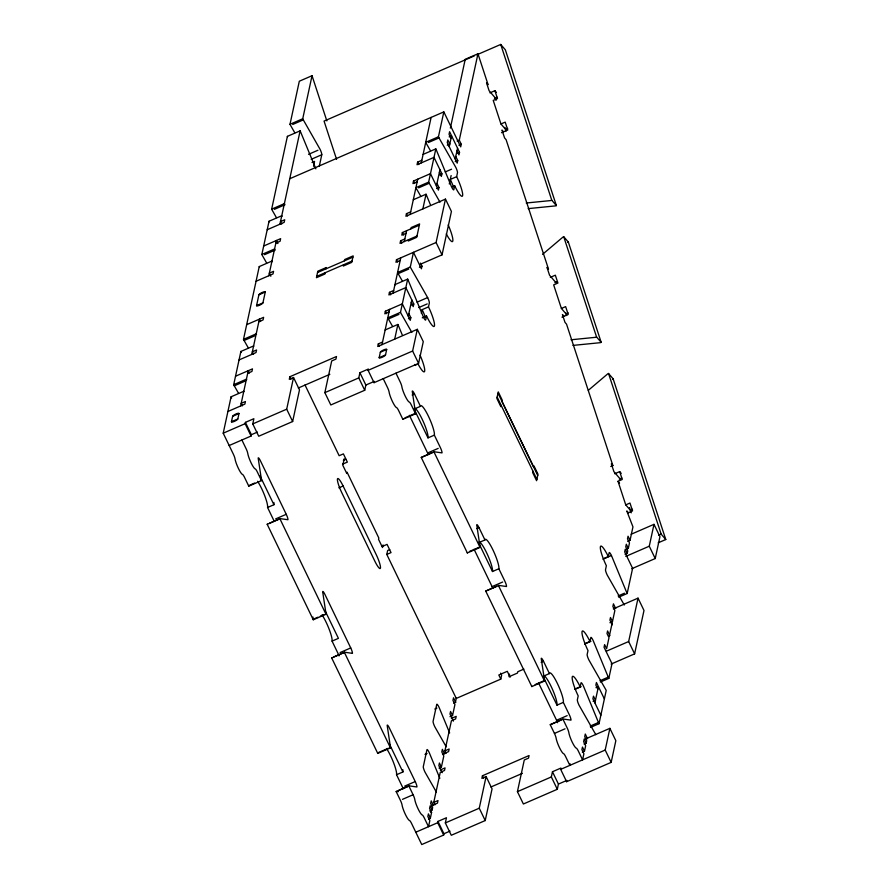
<?xml version="1.0" encoding="UTF-8"?>
<svg xmlns="http://www.w3.org/2000/svg" width="889" height="889" viewBox="0 0 889 889"><rect width="100%" height="100%" fill="white"/><g stroke="black" fill="none" stroke-linecap="round" stroke-linejoin="round"><path stroke-width="1.33" d="M452.557 186.712L454.679 185.79A16.413 2.789 66.5 0 0 462.613 195.636A16.413 2.789 66.5 0 0 456.657 176.678L457.513 172.466A4.689 0.8 66.5 0 0 455.79 167.354L439.022 137.917A4.712 0.8 66.5 0 1 438.444 136.795L443.833 111.892L289.758 178.733M269.489 523.21L280.091 518.62L287.947 519.721A4.689 0.8 66.5 0 0 286.247 514.309L260.444 460.824A4.689 0.8 66.5 0 0 258.166 458.013L261.499 480.082A4.678 0.8 66.5 0 1 261.499 480.627L248.776 486.15L244.586 477.471A4.689 0.8 66.5 0 0 242.53 474.459A9.379 1.6 66.5 0 1 238.419 468.436A9.379 1.6 66.5 0 1 235.04 458.946A4.689 0.8 66.5 0 0 233.363 454.201L223.217 433.187L231.084 396.794L243.808 391.271A4.701 0.8 66.5 0 1 243.953 391.571M238.474 393.182L234.285 385.826A4.689 0.8 66.5 0 1 233.696 384.704L240.886 351.455L253.609 345.932A4.701 0.8 66.5 0 1 253.754 346.232M248.275 347.843L244.086 340.487A4.689 0.8 66.5 0 1 243.497 339.365L259.244 266.578L271.956 261.055A4.689 0.8 66.5 0 1 272.245 261.666M266.622 262.966L262.433 255.61A4.712 0.8 66.5 0 1 261.855 254.487L269.045 221.239L281.769 215.727A4.689 0.8 66.5 0 1 282.046 216.327M276.423 217.638L272.234 210.271A4.712 0.8 66.5 0 1 271.656 209.148L287.391 136.361L300.115 130.85A4.689 0.8 66.5 0 1 300.671 132.083L315.851 168.854M294.781 132.761L290.581 125.405A4.712 0.8 66.5 0 1 290.003 124.282L299.315 81.221L312.039 75.709L326.852 120.915M231.451 421.742L232.629 416.319A3.523 0.8 -25.8 0 1 236.018 413.963A3.523 0.8 -25.8 0 1 238.985 413.563L237.819 418.986A3.523 0.8 -25.8 0 1 234.429 421.342A3.523 0.8 -25.8 0 1 231.451 421.742L237.819 418.986M256.554 305.638L258.91 294.781A3.523 0.8 -25.8 0 1 262.299 292.425A3.523 0.8 -25.8 0 1 265.266 292.025L262.922 302.882A3.523 0.8 -25.8 0 1 259.532 305.238A3.523 0.8 -25.8 0 1 256.554 305.638L262.922 302.882M240.63 405.962L248.253 370.702L249.387 373.047M251.776 354.422L259.399 319.151L260.533 321.507M268.789 275.746L276.412 240.486L277.901 243.575M279.924 224.206L300.115 130.85M319.251 166.454L321.785 154.73A4.689 0.8 66.5 0 0 320.073 149.319L303.305 119.882A4.712 0.8 66.5 0 1 302.727 118.759L312.039 75.709M229.173 445.522L251.087 436.021L245.131 423.675L245.408 422.375L253.887 418.697L252.765 423.909L258.721 436.243L292.648 421.53L299.493 389.849L293.537 377.503L289.292 379.347L289.858 376.736L336.509 356.5L335.942 359.112L331.697 360.945L324.852 392.638L330.808 404.973L364.734 390.26L365.857 385.048L359.901 372.713L368.379 369.035L368.102 370.335L374.058 382.67L418.575 363.357L423.275 341.654L417.319 329.319L377.736 346.488L378.303 343.876L382.537 342.043M251.087 436.021L251.365 434.721L245.408 422.375M313.528 166.265L314.573 161.398L312.028 162.509M292.648 421.53L286.691 409.184L293.537 377.503M325.185 272.723L324.907 274.023L316.428 277.701L317.829 271.189L326.319 267.511L326.03 268.811M343.565 264.744L343.276 266.055L351.766 262.366L353.166 255.865L344.688 259.544L344.41 260.844M364.734 390.26L358.778 377.914L359.901 372.713M344.21 458.746L342.798 465.258L346.766 473.481L347.054 472.181L378.814 538.001L378.536 539.301L382.503 547.524L383.07 544.924M408.84 313.595L410.829 317.706L410.262 320.318L402.328 303.86L385.359 311.217L384.804 313.828L389.038 311.983M393.683 290.503L389.449 292.337L388.882 294.948L405.84 287.58L413.785 304.038L413.218 306.638L411.24 302.527M410.696 211.826L406.451 213.671L405.895 216.271L445.467 199.103L436.088 242.508L396.505 259.677L395.938 262.277L400.183 260.444M404.828 238.952L400.583 240.797L400.028 243.397L416.985 236.041M419.33 225.195L402.373 232.551L401.806 235.152L406.051 233.318M436.999 183.39L438.977 187.501L438.421 190.102L430.476 173.644L413.518 181.012L412.952 183.612L417.197 181.767M421.842 160.287L417.597 162.131L417.03 164.732L433.999 157.375L441.933 173.833L441.377 176.433L439.388 172.322M379.159 357.667L380.336 352.244A3.523 0.8 -25.8 0 1 383.726 349.888A3.523 0.8 -25.8 0 1 386.693 349.477L385.526 354.911A3.523 0.8 -25.8 0 1 382.137 357.267A3.523 0.8 -25.8 0 1 379.159 357.667L385.526 354.911M381.981 344.643L389.604 309.383M393.127 293.103L400.75 257.832M404.262 241.564L406.606 230.707M410.129 214.438L417.752 179.167M421.275 162.887L431.109 117.415M374.058 382.67L374.336 381.37L365.857 385.048M408.507 239.719L408.229 241.019L416.708 237.341L419.619 223.895L411.129 227.573L410.851 228.873M394.705 339.131L397.872 324.441L385.159 329.952A4.689 0.8 66.5 0 1 385.304 330.252M411.851 332.397L401.072 313.473A4.701 0.8 66.5 0 1 400.495 312.35L407.673 279.102L394.96 284.613A4.689 0.8 66.5 0 1 395.105 284.924M422.286 317.851L426.531 316.006A16.413 2.789 66.5 0 0 434.465 325.852A16.413 2.789 66.5 0 0 428.498 306.894L429.343 302.982A4.689 0.8 66.5 0 0 427.642 297.571L410.874 268.134A4.689 0.8 66.5 0 1 410.296 267.011L413.463 252.32L421.408 268.778L421.975 266.167L420.486 263.088M422.853 208.915L426.031 194.224L413.307 199.747M439.999 202.181L429.22 183.256A4.712 0.8 66.5 0 1 428.642 182.134L435.832 148.885L423.108 154.408M408.284 316.206L411.796 299.926M436.432 185.99L439.955 169.71M450.356 128.116L465.236 59.285L477.96 53.773L488.083 84.688L486.55 82.899L489.117 90.756L495.273 97.901L496.073 100.357M449.245 146.685L451.59 135.828L449.167 136.884M418.575 363.357L412.618 351.022L417.319 329.319M421.353 313.295L422.142 309.65L428.498 306.894M449.301 184.001L451.134 175.533M455.201 159.031L457.546 148.174M443.833 111.892L460.702 146.863L461.269 144.262L459.28 140.14L477.96 53.773M455.768 156.42L457.746 160.531L457.19 163.143L447.256 142.573L447.823 139.962L449.812 144.085L447.267 145.185M451.023 138.44L449.045 134.328L449.601 131.716L459.535 152.286L458.968 154.897L456.979 150.774M426.531 316.006L425.687 319.918A4.689 0.8 66.5 0 1 423.42 317.106L408.229 280.335A4.689 0.8 66.5 0 0 407.673 279.102M454.679 185.79L453.834 189.701A4.689 0.8 66.5 0 1 451.568 186.89L436.388 150.119A4.723 0.8 66.5 0 0 435.832 148.885M419.775 264.511L442.044 254.854L451.423 211.449L445.467 199.103M500.651 673.14L501.64 675.196L500.796 679.107L456.279 698.421L386.793 554.436L387.637 550.535L389.749 549.613M501.118 405.34L500.84 406.651L496.862 398.416L498.273 391.905L502.241 400.139L501.963 401.439L533.733 467.258L534.011 465.958L537.978 474.181L536.578 480.693L532.6 472.47L532.889 471.159M428.776 819.447A3.523 0.8 -25.8 0 0 430.387 818.013L431.565 812.579L429.576 808.468L430.143 805.867L432.121 809.979L429.765 811.001M432.121 809.979L432.643 807.59L430.654 803.478L431.221 800.878L433.488 805.578M434.954 804.856L433.765 802.389L440.266 772.33L444.511 770.485L445.067 767.885L440.222 769.985M439.033 768.14L441.389 767.118L443.789 756.05L441.8 751.938L442.366 749.338L444.633 754.039M446.1 753.305L444.911 750.838L451.412 720.79L455.646 718.945L456.213 716.345L451.368 718.445M449.99 716.678L452.534 715.578L454.935 704.51L452.946 700.399L453.512 697.787L455.779 702.488M456.368 697.832L455.49 701.91A3.523 0.8 -25.8 0 1 453.879 703.343M398.316 791.666L396.35 791.388A4.689 0.8 66.5 0 0 396.183 791.588L400.372 800.267A4.689 0.8 66.5 0 1 402.061 805.012A9.379 1.6 66.5 0 0 405.428 814.502A9.379 1.6 66.5 0 0 409.54 820.525A4.689 0.8 66.5 0 1 411.607 823.536L421.742 844.55L443.655 835.049L437.699 822.703L437.977 821.403L446.467 817.724L445.333 822.936L451.29 835.271L485.216 820.558L492.062 788.876L486.105 776.53L481.871 778.375L482.438 775.764L529.077 755.528L528.511 758.139L524.277 759.973L517.42 791.666L523.377 804L557.303 789.288L558.425 784.076L552.469 771.741L560.948 768.052L560.67 769.363L566.626 781.698L611.154 762.384L615.844 740.681L609.887 728.347L585.151 739.07M443.655 835.049L443.933 833.749L437.977 821.403M485.216 820.558L479.26 808.212L486.105 776.53M509.564 674.118L508.997 676.729L517.476 673.051L517.765 671.751L523.888 669.084M557.303 789.288L551.347 776.942L552.469 771.741M575.083 689.019L580.173 686.808L581.017 682.896A4.689 0.8 66.5 0 1 583.284 685.708L598.464 722.479A4.689 0.8 66.5 0 0 599.019 723.713L590.54 727.391M584.884 643.68L589.974 641.469L590.818 637.569A4.689 0.8 66.5 0 1 593.085 640.38L608.265 677.151A4.689 0.8 66.5 0 0 608.821 678.374L600.342 682.052M604.076 558.436L608.32 556.592L609.165 552.691A4.689 0.8 66.5 0 1 611.432 555.503L626.612 592.274A4.712 0.8 66.5 0 0 627.167 593.508L618.688 597.186M570.182 763.851L569.86 765.373L565.671 756.695A4.689 0.8 66.5 0 0 563.615 753.683A9.379 1.6 66.5 0 1 559.492 747.671A9.379 1.6 66.5 0 1 556.125 738.17A4.689 0.8 66.5 0 0 554.436 733.425L550.258 724.746A4.689 0.8 66.5 0 1 550.413 724.546L561.015 719.957M566.626 781.698L566.904 780.398L558.425 784.076M582.362 752.138L584.473 751.216L585.651 745.793L583.64 741.637L584.206 739.026L586.195 743.148L584.073 744.06M586.195 743.148L586.707 740.759L584.729 736.648L585.284 734.036L587.551 738.737M594.897 702.888L598.419 686.608L595.997 687.664M609.276 636.368L612.188 622.911M609.921 622.722L612.465 621.611L614.866 610.543L612.877 606.431L613.443 603.831L615.71 608.532M626.189 549.28L628.312 548.369L629.479 542.935L627.49 538.823L628.056 536.223L630.045 540.334L627.69 541.357M630.045 540.334L632.957 526.877L626.778 510.942L628.534 512.986M599.019 723.713L606.209 690.464A4.701 0.8 66.5 0 0 605.631 689.342L588.862 659.905A4.689 0.8 66.5 0 1 587.151 654.493L587.996 650.581A16.413 2.789 66.5 0 1 582.039 631.635A16.413 2.789 66.5 0 1 589.974 641.469M608.821 678.374L611.999 663.683L604.053 647.236L604.62 644.625L606.609 648.737L608.998 637.669L607.009 633.557L607.576 630.957L609.843 635.657M627.167 593.508L632.612 568.36L624.667 551.902L625.234 549.302L627.212 553.414L625.089 554.336M611.154 762.384L605.198 750.049L609.887 728.347M611.11 664.072L634.613 653.871L628.656 641.536L638.035 598.13L613.31 608.865M631.723 568.738L655.226 558.548L649.27 546.213L653.993 524.332L631.146 534.256M634.613 653.871L643.992 610.476L638.035 598.13M655.226 558.548L659.949 536.678L653.993 524.332M627.212 553.414L627.745 550.969L625.756 546.857L626.323 544.246L628.312 548.369M542.546 254.365L562.826 237.196A4.712 4.101 -41 0 1 563.715 236.696L568.327 242.052L601.186 342.365A4.634 4.012 -40.9 0 1 599.919 342.721L572.961 345.399M588.307 390.338L607.365 374.169A4.667 4.067 -41.1 0 1 608.521 373.469L613.143 378.836L665.783 539.523L658.204 542.801M290.003 124.282L302.727 118.759M292.703 124.482L303.305 119.882M474.226 55.951L324.052 121.093L336.564 159.298M476.748 54.851L500.729 44.45L505.341 49.806L556.381 205.592A4.634 4.012 -40.9 0 1 555.114 205.937L528.155 208.626M308.527 154.33L317.951 150.241M311.183 159.331L321.785 154.73M489.906 92.867L494.895 90.7L496.44 92.489M494.517 98.223L497.018 97.145M271.656 209.148L284.38 203.637A4.712 0.8 66.5 0 0 284.958 204.759L274.357 209.36M438.444 136.795L425.72 142.318A4.712 0.8 66.5 0 0 426.298 143.44L430.498 150.797M428.42 142.518L439.022 137.917M457.157 141.062L459.28 140.14M494.895 90.7L497.473 98.557L493.228 100.401L500.952 123.971L505.196 122.126L507.775 129.983L501.529 132.694M458.913 145.285L461.269 144.262M267.211 229.729L284.169 222.372L284.736 219.761L280.491 221.605L281.68 224.072M507.686 128.405L505.563 129.327L500.952 123.971M456.99 153.397L459.535 152.286M455.201 161.642L457.746 160.531M263.689 246.009L280.646 238.641L280.091 241.252L275.846 243.086M445.189 171.955L451.556 169.199M439.577 174.844L441.933 173.833M261.855 254.487L274.579 248.976A4.712 0.8 66.5 0 0 275.157 250.098L264.555 254.687M428.642 182.134L415.919 187.657A4.712 0.8 66.5 0 0 416.497 188.779L420.697 196.136M418.619 187.857L429.22 183.256M456.657 176.678L450.29 179.434A16.413 2.789 66.5 0 1 453.479 186.846M436.621 188.524L438.977 187.501M256.065 281.268L273.023 273.912L273.59 271.312L269.345 273.145L270.834 276.235M258.91 294.781L265.266 292.025M317.551 272.49L352.889 257.165M316.706 276.401L352.044 261.066M246.675 324.674L263.644 317.317L263.077 319.918L258.832 321.762M243.497 339.365L256.221 333.842A4.689 0.8 66.5 0 0 256.51 334.431M410.296 267.011L397.572 272.534A4.689 0.8 66.5 0 0 398.15 273.656L402.339 281.013M244.086 340.487L254.687 335.886M398.15 273.656L408.751 269.056M419.43 267.278L421.975 266.167M239.052 359.934L256.021 352.577L256.577 349.977L252.343 351.811L253.532 354.289M235.541 376.214L252.498 368.857L251.931 371.458L247.698 373.302M417.041 302.171L427.642 297.571M411.663 304.96L413.785 304.038M233.696 384.704L246.42 379.181A4.689 0.8 66.5 0 0 246.709 379.77M400.495 312.35L387.771 317.862A4.701 0.8 66.5 0 0 388.349 318.984L392.538 326.352M234.285 385.826L244.886 381.225M388.349 318.984L398.95 314.395M418.741 307.583L427.22 303.905M408.473 318.729L410.829 317.706M227.906 411.485L244.875 404.117L245.431 401.517L241.197 403.362L242.386 405.829M550.347 277.357L555.336 275.19L557.914 283.046L553.669 284.88L561.392 308.45L566.004 313.806L568.127 312.884M232.629 416.319L238.985 413.563M380.336 352.244L386.693 349.477M298.337 387.993L329.852 374.313M554.958 282.702L557.459 281.624M223.217 433.187L245.131 423.675M368.102 370.335L412.618 351.022M252.765 423.909L286.691 409.184M324.852 392.638L358.778 377.914M251.365 434.721L257.421 432.087M561.392 308.45L565.637 306.616L568.204 314.473L561.97 317.173M412.152 395.016L414.507 393.994L420.464 406.34A16.413 2.789 66.5 0 1 428.398 416.174A16.413 2.789 66.5 0 1 434.354 435.132L440.311 447.467A4.689 0.8 66.5 0 1 442.022 452.89L434.165 451.779A4.689 0.8 66.5 0 0 433.999 451.979L421.275 457.502L467.336 552.936L480.06 547.413A4.689 0.8 66.5 0 0 480.049 546.868L476.726 524.81A4.689 0.8 66.5 0 1 478.993 527.622L484.95 539.956A16.413 2.789 66.5 0 1 492.884 549.802A16.413 2.789 66.5 0 1 498.851 568.76L504.808 581.095A4.689 0.8 66.5 0 1 506.508 586.518L498.651 585.406A4.689 0.8 66.5 0 0 498.485 585.607L485.761 591.129L531.822 686.564L544.546 681.041A4.689 0.8 66.5 0 0 544.546 680.496L541.212 658.438A4.689 0.8 66.5 0 1 543.479 661.249L549.435 673.584A16.413 2.789 66.5 0 1 557.37 683.43A16.413 2.789 66.5 0 1 563.337 702.388L569.293 714.723A4.689 0.8 66.5 0 1 570.994 720.134L563.137 719.034A4.689 0.8 66.5 0 0 562.97 719.234L550.258 724.746M414.096 409.096L420.464 406.34M254.665 483.049L248.776 485.605A4.678 0.8 66.5 0 1 248.776 486.15M404.962 417.841L415.563 413.252L412.24 391.182A4.689 0.8 66.5 0 1 414.507 393.994M383.237 378.692L387.426 387.36A4.689 0.8 66.5 0 1 389.115 392.105A9.379 1.6 66.5 0 0 392.482 401.606A9.379 1.6 66.5 0 0 396.605 407.629A4.689 0.8 66.5 0 1 398.661 410.629L402.85 419.308L415.563 413.796A4.678 0.8 66.5 0 0 415.563 413.252M343.354 460.302L345.777 459.246M342.509 464.202L347.355 462.102L343.387 453.879L339.142 455.713L304.994 384.959M274.234 521.432A4.689 0.8 66.5 0 0 273.523 519.821L267.567 507.486L273.934 504.73A16.413 2.789 66.5 0 0 273.879 502.463M414.685 410.296L427.998 437.888L434.354 435.132M338.865 487.839L343.11 486.005L376.191 554.558A11.724 2 66.5 0 1 380.459 568.104A11.724 2 66.5 0 1 374.791 561.07L341.698 492.506A11.724 2 66.5 0 1 337.442 478.971A11.724 2 66.5 0 1 343.11 486.005M275.646 518.909L286.247 514.309M409.407 415.307L427.598 452.99L438.199 448.389M432.043 452.701L421.442 457.302A4.689 0.8 66.5 0 0 421.275 457.502M333.986 656.838L344.588 652.237L352.444 653.348A4.689 0.8 66.5 0 0 350.733 647.937L324.93 594.452A4.689 0.8 66.5 0 0 322.663 591.641L325.985 613.71A4.689 0.8 66.5 0 1 325.985 614.255L313.272 619.766L267.211 524.332L279.935 518.82A4.689 0.8 66.5 0 1 280.091 518.62M382.214 546.479L387.059 544.379L391.027 552.602L386.793 554.436M610.754 466.503L612.877 465.592L566.537 324.163L565.004 322.385L562.426 314.528L563.97 316.306M476.637 528.644L478.993 527.622M614.699 473.77L619.689 471.603L621.222 473.393M619.311 479.127L621.8 478.038M632.479 509.308L630.357 510.219L625.745 504.874L618.022 481.305L622.256 479.46L619.689 471.603M484.95 539.956L478.593 542.723L492.484 571.516L498.851 568.76M314.439 618.711L317.973 617.188M320.329 616.166L323.863 614.632M469.459 551.469L478.871 547.38M625.745 504.874L629.979 503.03L632.557 510.886L627.567 513.053M339.053 655.915A4.689 0.8 66.5 0 0 338.02 653.448L332.064 641.113L338.42 638.346L325.096 610.754M340.131 652.537L350.733 647.937M474.081 549.302L492.084 586.618L502.685 582.017M496.529 586.329L485.927 590.929A4.689 0.8 66.5 0 0 485.761 591.129M398.472 790.465L409.073 785.865L416.93 786.976A4.689 0.8 66.5 0 0 415.23 781.564L389.415 728.08A4.689 0.8 66.5 0 0 387.148 725.268L390.471 747.338A4.689 0.8 66.5 0 1 390.482 747.882L377.758 753.394L331.697 657.96L344.421 652.437A4.689 0.8 66.5 0 1 344.588 652.237M602.953 559.181L611.432 555.503M658.76 535.211L661.172 534.167L665.783 539.523M625.767 556.403L649.27 546.213M618.133 595.952L624.489 593.196M541.123 662.272L543.479 661.249M434.777 709.055L436.888 708.133M584.595 644.058L590.963 641.291M543.079 676.351L549.435 673.584M606.398 651.192L628.656 641.536M388.36 748.249L377.758 752.85A4.689 0.8 66.5 0 1 377.758 753.394M535.122 684.586L544.546 680.496M424.975 754.383L427.087 753.472M574.794 689.386L581.162 686.63M600.019 680.718L608.265 677.151M444.911 750.838L449.156 749.005L448.589 751.605L442.533 754.239M403.217 788.687A4.689 0.8 66.5 0 0 402.506 787.076L396.55 774.741L402.906 771.974A16.413 2.789 66.5 0 0 402.85 769.718M543.657 677.551L556.981 705.144L563.337 702.388M593.107 701.31L595.463 700.288L593.474 696.165L592.907 698.776L600.853 715.234M404.628 786.154L415.23 781.564M538.567 682.93L556.57 720.246L567.171 715.645M396.183 791.588L408.907 786.065A4.689 0.8 66.5 0 1 409.073 785.865M402.495 799.344L413.096 794.744L408.907 786.065M554.436 733.425L565.037 728.824M590.218 726.057L598.464 722.479M433.765 802.389L438.01 800.544L437.444 803.145L431.387 805.778M490.906 787.009L522.421 773.341M415.796 832.204L437.699 822.703M560.67 769.363L605.198 750.049M445.333 822.936L479.26 808.212M517.42 791.666L551.347 776.942M443.933 833.749L449.99 831.115M526.232 203.003L550.502 200.592A4.634 4.001 -40.6 0 0 551.758 200.214M571.049 339.776L595.63 337.32A4.689 4.056 -40.6 0 0 596.575 337.009L601.186 342.365M503.53 131.828L501.985 130.038L504.563 137.895L506.097 139.684L548.524 269.167L546.991 267.389L549.558 275.246L555.714 282.38M556.381 205.592L551.769 200.236L500.729 44.45M612.877 465.592L611.332 463.802L613.91 471.659L620.055 478.793M618.022 481.305L619.555 483.083M595.83 734.681L579.061 705.244A4.689 0.8 66.5 0 1 577.35 699.832L578.194 695.92A16.413 2.789 66.5 0 1 572.238 676.962A16.413 2.789 66.5 0 1 580.173 686.808M446.189 746.76L434.788 726.746A4.689 0.8 66.5 0 1 433.087 721.323L436.743 704.399A4.689 0.8 66.5 0 1 439.01 707.211L449.645 732.947M436.388 792.099L424.986 772.074A4.689 0.8 66.5 0 1 423.286 766.662L426.942 749.738A4.689 0.8 66.5 0 1 429.209 752.55L439.844 778.286M417.597 162.131L418.786 164.598M413.518 181.012L414.707 183.478M436.088 242.508L442.044 254.854M612.465 621.611L610.487 617.499L609.921 620.1L612.188 624.8M498.029 393.194L537.734 475.471M497.184 397.105L536.889 479.382M406.451 213.671L407.562 215.949M402.373 232.551L403.562 235.018M400.583 240.797L401.784 243.264M396.505 259.677L397.605 261.966M604.376 698.954L596.43 682.496L595.863 685.097L597.853 689.219M389.449 292.337L390.638 294.804M385.359 311.217L386.559 313.684M584.473 751.216L582.473 747.06L581.906 749.66L583.895 753.783L582.584 759.851L578.395 751.183A4.689 0.8 66.5 0 0 576.339 748.171A9.379 1.6 66.5 0 1 572.216 742.148A9.379 1.6 66.5 0 1 568.849 732.658A4.689 0.8 66.5 0 0 567.16 727.913L562.97 719.234M395.961 373.169L400.15 381.848A4.689 0.8 66.5 0 1 401.839 386.593A9.379 1.6 66.5 0 0 405.206 396.083A9.379 1.6 66.5 0 0 409.318 402.106A4.689 0.8 66.5 0 1 411.385 405.117L415.563 413.796M433.999 451.979L480.06 547.413M498.485 585.607L544.546 681.041M378.303 343.876L379.492 346.343M510.13 677.185L507.297 671.317L498.818 674.995L500.796 679.107M289.858 376.736L291.047 379.203M482.438 775.764L483.627 778.231M452.534 715.578L450.556 711.467L449.99 714.067L453.39 721.123M441.389 767.118L439.41 763.006L438.844 765.607L442.244 772.663M430.387 818.013L428.409 813.891L427.842 816.502L429.832 820.614L428.509 826.692L424.32 818.013A4.689 0.8 66.5 0 0 422.264 815.002A9.379 1.6 66.5 0 1 418.152 808.979A9.379 1.6 66.5 0 1 414.774 799.489A4.689 0.8 66.5 0 0 413.096 794.744M260.033 475.926L273.934 504.73M389.593 744.382L402.906 771.974M241.897 439.999L246.086 448.678A4.689 0.8 66.5 0 1 247.764 453.423A9.379 1.6 66.5 0 0 251.131 462.925A9.379 1.6 66.5 0 0 255.254 468.936A4.689 0.8 66.5 0 1 257.31 471.948L261.499 480.627M279.935 518.82L325.985 614.255M344.421 652.437L390.482 747.882M430.376 204.648L426.587 195.458A4.723 0.8 66.5 0 0 426.031 194.224M402.228 334.864L398.428 325.663A4.689 0.8 66.5 0 0 397.872 324.441M563.715 236.707L596.575 337.009M608.532 373.48L661.172 534.167M504.919 127.36L506.13 131.039M565.76 313.072L566.571 315.528M629.501 507.608L631.212 512.842M312.928 617.022L313.261 619.222A4.689 0.8 66.5 0 1 313.272 619.766M624.267 605.009A4.723 0.8 66.5 0 0 623.978 604.464L607.209 575.027A4.689 0.8 66.5 0 1 605.487 569.927L606.354 565.715A16.413 2.789 66.5 0 1 600.386 546.757A16.413 2.789 66.5 0 1 608.32 556.592M448.189 224.917A16.413 2.789 66.5 0 1 452.812 240.975A16.413 2.789 66.5 0 1 446.256 233.851M422.142 309.65A16.413 2.789 66.5 0 1 425.331 317.051M415.885 365.246A4.689 0.8 66.5 0 1 414.752 364.479M420.03 355.122A16.413 2.789 66.5 0 1 424.664 371.18A16.413 2.789 66.5 0 1 418.097 364.068M556.57 720.246A4.689 0.8 66.5 0 1 557.614 722.701M543.779 675.651A16.413 2.789 66.5 0 1 552.147 688.619A16.413 2.789 66.5 0 1 556.981 705.144M531.822 686.019A4.689 0.8 66.5 0 1 531.822 686.564M492.084 586.618A4.689 0.8 66.5 0 1 492.795 588.218M478.849 542.168A16.413 2.789 66.5 0 1 487.094 553.769A16.413 2.789 66.5 0 1 492.484 571.516M467.347 552.558A4.689 0.8 66.5 0 1 467.336 552.936M427.598 452.99A4.689 0.8 66.5 0 1 428.309 454.601M414.796 408.395A16.413 2.789 66.5 0 1 423.164 421.364A16.413 2.789 66.5 0 1 427.998 437.888M402.839 418.763A4.678 0.8 66.5 0 1 402.85 419.308M287.391 136.361A4.689 0.8 66.5 0 1 287.536 136.673M269.045 221.239A4.689 0.8 66.5 0 1 269.323 221.85M259.244 266.578A4.689 0.8 66.5 0 1 259.521 267.189M386.559 748.549A16.413 2.789 66.5 0 1 393.738 763.106A16.413 2.789 66.5 0 1 396.55 774.741M331.697 657.96A4.689 0.8 66.5 0 1 331.864 657.76M322.074 614.921A16.413 2.789 66.5 0 1 329.252 629.479A16.413 2.789 66.5 0 1 332.064 641.113M267.211 524.332A4.689 0.8 66.5 0 1 267.378 524.132M257.577 481.293A16.413 2.789 66.5 0 1 264.766 495.851A16.413 2.789 66.5 0 1 267.567 507.486M430.776 812.302A3.523 0.8 -25.8 0 1 431.565 812.579M231.084 396.794A4.701 0.8 66.5 0 1 231.64 398.016M240.886 351.455A4.701 0.8 66.5 0 1 241.308 352.377M567.727 242.364A4.667 4.056 -41 0 1 568.327 242.052M612.532 379.125A4.712 4.101 -41 0 1 613.132 378.825"/></g></svg>
